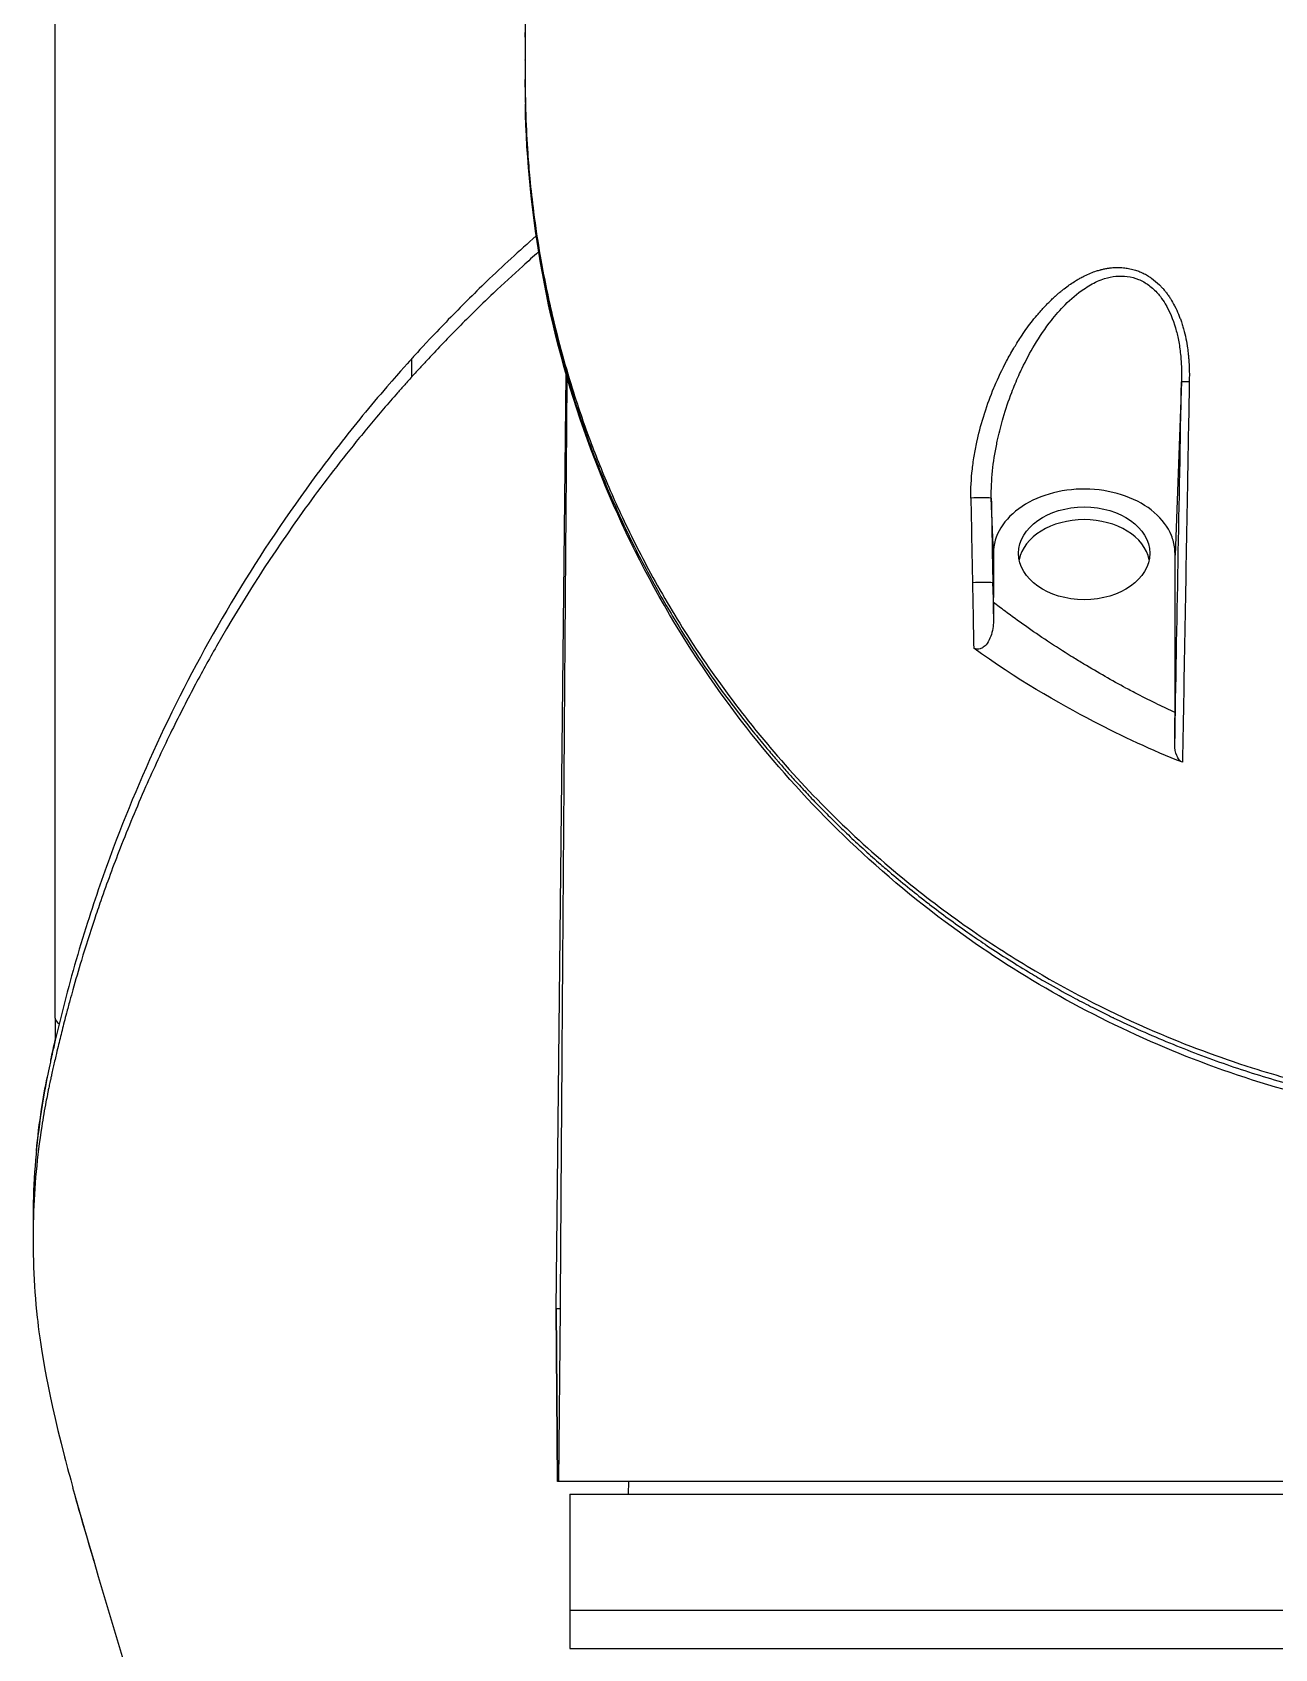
# Model space of a CAD drawing. Header units: millimetres. Extents: x 0 to 4378, y 0 to 2376.
# Drawn here: x 717.3 to 765.6, y 1993.5 to 2056.3 of the extents above; entities that cross this region are included whole.
import ezdxf

# ---------------------------------------------------------------- set-up
doc = ezdxf.new("R2010")
doc.units = ezdxf.units.MM
doc.header["$LTSCALE"] = 0.2

# ---------------------------------------------------------------- blocks, each defined once
blk = doc.blocks.new('A$Ce3085cef_1')
for p, q in [((-59, -148.4), (-59, -75.2)), ((-40.73, -110.257), (-40.73, -110.096)), ((-40.73, -112.092), (-40.73, -111.93)), ((-40.298, -118), (-40.299, -118.001)), ((-40.201, -118.622), (-40.202, -118.623)), ((-45.135, -123.475), (-45.135, -122.768)), ((-39.525, -159.701), (-39.136, -123.386)), ((-39.135, -123.322), (-39.135, -123.319)), ((-39.108, -123.412), (-39.108, -123.415)), ((-15.219, -123.676), (-15.469, -130.404)), ((-22.531, -130.337), (-22.611, -128.198)), ((-22.531, -130.337), (-22.531, -132.06)), ((-15.469, -136.526), (-15.469, -130.404)), ((-22.531, -132.06), (-22.553, -131.484)), ((-22.531, -132.242), (-22.531, -132.06)), ((-22.531, -132.243), (-22.526, -132.978)), ((-59.861, -156.272), (-59.861, -156.98)), ((-39.372, -159.7), (-39.525, -159.701)), ((-39.467, -166.4), (-39.525, -159.701)), ((-39.525, -159.701), (-39.467, -166.4)), ((-39.372, -159.7), (-39.432, -166.4)), ((-39.432, -166.4), (-39.467, -166.4)), ((-39.467, -166.4), (-39.467, -166.4)), ((39.467, -166.4), (-39.432, -166.4)), ((-36.713, -166.4), (-36.721, -166.9)), ((-39, -166.9), (-39, -172.9)), ((-39, -166.9), (39, -166.9)), ((-39, -171.4), (39, -171.4)), ((-39, -172.9), (39, -172.9))]:
    blk.add_line(p, q)
for centre, major_axis, ratio, start_param, end_param in [((41.876, -112.12), (-82.606, 0.007), 0.707534, 0.001915, 0.013041), ((-14.72, -123.685), (-0.5, 0.009), 0.012932, 5.115695, 6.264673), ((-23.11, -128.207), (0.5, 0.009), 0.050153, 0.018535, 2.199194), ((-12.785, -174.427), (-17.511, 911.462), 0.010687, 1.519843, 1.523455), ((-4.757, -174.003), (-17.027, 919.557), 0.01851, 1.520621, 1.524199), ((-19, -130.833), (2.55, 0), 0.707126, 0.137809, 3.003783), ((-23.053, -131.494), (0.5, 0.009), 0.046579, 0.018531, 2.190552), ((-12.439, -175.35), (-17.893, 931.033), 0.010814, 1.523451, 1.52618), ((-4.447, -174.749), (-17.323, 935.585), 0.01851, 1.524193, 1.52579), ((0.149, -148.4), (-59.149, 0), 0.050782, 6.283182, 6.355723), ((0.149, -148.4), (-59.149, 0), 0.99871, 0, 0.014354)]:
    blk.add_ellipse(centre, major_axis=major_axis, ratio=ratio, start_param=start_param, end_param=end_param)
blk.add_ellipse((-19, -130.338), major_axis=(-2.55, 0), ratio=0.707116)
for points, knots in [([(-40.725, -109.361), (-40.727, -109.467), (-40.728, -109.58), (-40.729, -109.692), (-40.729, -109.731), (-40.729, -109.769), (-40.73, -109.808), (-40.73, -109.919), (-40.73, -110.027), (-40.73, -110.126), (-40.73, -110.171), (-40.73, -110.214), (-40.73, -110.255), (-40.73, -110.306), (-40.73, -110.353), (-40.73, -110.395), (-40.73, -110.454), (-40.73, -110.509), (-40.73, -110.561), (-40.73, -110.61), (-40.73, -110.657), (-40.73, -110.703), (-40.73, -110.803), (-40.73, -110.896), (-40.73, -110.995), (-40.73, -111.045), (-40.73, -111.096), (-40.73, -111.15), (-40.73, -111.197), (-40.73, -111.247), (-40.73, -111.301), (-40.73, -111.342), (-40.73, -111.385), (-40.73, -111.43)], [-0.3053506, -0.3053506, -0.3053506, -0.3053506, -0.2695389, -0.2695389, -0.2695389, -0.2571259, -0.2571259, -0.2571259, -0.2214728, -0.2214728, -0.2214728, -0.2054105, -0.2054105, -0.2054105, -0.1855765, -0.1855765, -0.1855765, -0.1580471, -0.1580471, -0.1580471, -0.1316959, -0.1316959, -0.1316959, -0.0734957, -0.0734957, -0.0734957, -0.0446243, -0.0446243, -0.0446243, -0.0192842, -0.0192842, -0.0192842, 0, 0, 0, 0]), ([(-40.73, -110.396), (-40.73, -110.594), (-40.73, -110.791), (-40.73, -110.989), (-40.73, -110.99), (-40.73, -110.992), (-40.73, -110.993)], [0.5499107, 0.5499107, 0.5499107, 0.5499107, 0.8908009, 0.8908009, 0.8908009, 0.8936778, 0.8936778, 0.8936778, 0.8936778]), ([(-40.73, -111.43), (-40.73, -111.486), (-40.73, -111.542), (-40.73, -111.597), (-40.73, -111.672), (-40.73, -111.746), (-40.73, -111.821), (-40.73, -111.835), (-40.73, -111.85), (-40.73, -111.864)], [0, 0, 0, 0, 0.3844855, 0.3844855, 0.3844855, 0.8996816, 0.8996816, 0.8996816, 1, 1, 1, 1]), ([(-40.73, -111.864), (-40.73, -111.91), (-40.73, -111.956), (-40.73, -112.049), (-40.73, -112.093), (-40.729, -112.231), (-40.729, -112.323), (-40.726, -112.598), (-40.722, -112.78), (-40.715, -113.086), (-40.711, -113.208), (-40.69, -113.818), (-40.665, -114.306), (-40.607, -115.119), (-40.58, -115.444), (-40.508, -116.202), (-40.459, -116.635), (-40.33, -117.643), (-40.243, -118.219), (-40.011, -119.56), (-39.856, -120.324), (-39.44, -122.1), (-39.161, -123.111), (-38.659, -124.687), (-38.462, -125.26), (-38.012, -126.479), (-37.754, -127.126), (-37.33, -128.112), (-37.177, -128.454), (-36.659, -129.572), (-36.27, -130.344), (-35.378, -131.983), (-34.866, -132.846), (-33.687, -134.67), (-33.009, -135.628), (-31.89, -137.065), (-31.487, -137.56), (-30.281, -138.966), (-29.441, -139.863), (-27.71, -141.544), (-26.825, -142.333), (-25.075, -143.756), (-24.222, -144.398), (-22.551, -145.55), (-21.744, -146.067), (-19.444, -147.425), (-17.895, -148.216), (-15.043, -149.441), (-13.78, -149.913), (-11.495, -150.637), (-10.496, -150.914), (-8.718, -151.333), (-7.945, -151.493), (-5.993, -151.836), (-4.807, -151.993), (-3.011, -152.15), (-2.41, -152.189), (-1.507, -152.229), (-1.206, -152.239), (-0.754, -152.249), (-0.604, -152.251), (-0.378, -152.254), (-0.302, -152.254), (-0.189, -152.255), (-0.151, -152.255), (-0.076, -152.255), (-0.038, -152.255), (-0.001, -152.255)], [-7.729646, -7.729646, -7.729646, -7.729646, -7.7105, -7.7105, -7.690784, -7.690784, -7.652085, -7.652085, -7.574411, -7.574411, -7.52262, -7.52262, -7.315388, -7.315388, -7.177354, -7.177354, -6.993313, -6.993313, -6.748015, -6.748015, -6.420978, -6.420978, -5.985072, -5.985072, -5.73644, -5.73644, -5.452577, -5.452577, -5.301087, -5.301087, -4.95462, -4.95462, -4.558517, -4.558517, -4.106103, -4.106103, -3.864795, -3.864795, -3.410322, -3.410322, -2.984789, -2.984789, -2.612354, -2.612354, -2.286343, -2.286343, -1.715455, -1.715455, -1.286664, -1.286664, -0.965099, -0.965099, -0.723763, -0.723763, -0.361864, -0.361864, -0.180905, -0.180905, -0.090468, -0.090468, -0.045241, -0.045241, -0.022623, -0.022623, -0.011312, -0.011312, -0.000001, -0.000001, -0.000001, -0.000001]), ([(-40.723, -112.875), (-40.709, -113.659), (-40.671, -114.44), (-40.552, -115.995), (-40.469, -116.771), (-40.259, -118.316), (-40.131, -119.086), (-39.83, -120.618), (-39.657, -121.379), (-39.265, -122.894), (-39.047, -123.647), (-38.613, -124.995), (-38.405, -125.592), (-38.133, -126.319), (-38.081, -126.455), (-37.777, -127.24), (-37.509, -127.884), (-36.933, -129.171), (-36.624, -129.814), (-35.966, -131.096), (-35.615, -131.736), (-35.082, -132.647), (-34.915, -132.924), (-34.465, -133.654), (-34.175, -134.103), (-33.662, -134.863), (-33.444, -135.176), (-33.051, -135.725), (-32.877, -135.961), (-32.429, -136.559), (-32.15, -136.917), (-31.704, -137.472), (-31.541, -137.67), (-31.254, -138.013), (-31.131, -138.158), (-30.977, -138.337), (-30.947, -138.371), (-30.899, -138.427), (-30.878, -138.451), (-30.834, -138.501), (-30.813, -138.526), (-30.786, -138.556), (-30.778, -138.565), (-30.771, -138.573), (-30.77, -138.574), (-30.657, -138.704), (-30.537, -138.84), (-30.286, -139.117), (-30.157, -139.26), (-29.885, -139.553), (-29.743, -139.704), (-29.447, -140.014), (-29.293, -140.173), (-28.971, -140.499), (-28.805, -140.665), (-28.46, -141.002), (-28.282, -141.173), (-27.913, -141.521), (-27.722, -141.698), (-27.328, -142.055), (-27.125, -142.236), (-26.776, -142.54), (-26.633, -142.663), (-26.26, -142.979), (-26.023, -143.175), (-25.544, -143.562), (-25.303, -143.753), (-25.039, -143.957), (-25.025, -143.967), (-24.776, -144.159), (-24.533, -144.342), (-24.037, -144.707), (-23.783, -144.889), (-23.304, -145.224), (-23.082, -145.376), (-22.586, -145.709), (-22.31, -145.889), (-21.746, -146.247), (-21.459, -146.425), (-20.963, -146.723), (-20.758, -146.844), (-20.246, -147.14), (-19.934, -147.315), (-19.497, -147.552), (-19.38, -147.615), (-19.038, -147.797), (-18.811, -147.914), (-18.515, -148.064), (-18.447, -148.098), (-18.312, -148.166), (-18.243, -148.2), (-18.106, -148.268), (-18.038, -148.301), (-17.939, -148.349), (-17.906, -148.365), (-17.836, -148.399), (-17.798, -148.417), (-17.388, -148.614), (-17.016, -148.785), (-16.278, -149.111), (-15.912, -149.267), (-15.177, -149.567), (-14.807, -149.711), (-14.064, -149.989), (-13.691, -150.123), (-12.939, -150.38), (-12.559, -150.504), (-11.799, -150.739), (-11.418, -150.851), (-10.653, -151.064), (-10.268, -151.165), (-9.624, -151.324), (-9.362, -151.386), (-8.752, -151.525), (-8.404, -151.598), (-8.029, -151.673), (-7.996, -151.68), (-7.612, -151.756), (-7.264, -151.819), (-6.572, -151.937), (-6.229, -151.991), (-5.544, -152.09), (-5.203, -152.134), (-4.704, -152.194), (-4.542, -152.212), (-4.139, -152.255), (-3.902, -152.278), (-3.429, -152.319), (-3.195, -152.337), (-2.73, -152.369), (-2.499, -152.383), (-2.039, -152.407), (-1.811, -152.418), (-1.358, -152.435), (-1.134, -152.441), (-0.69, -152.452), (-0.469, -152.456), (-0.168, -152.46), (-0.084, -152.46), (0, -152.461)], [0, 0, 0, 0, 0.0414469, 0.0414469, 0.0830494, 0.0830494, 0.1249008, 0.1249008, 0.1668944, 0.1668944, 0.2091227, 0.2091227, 0.2431558, 0.2431558, 0.2509379, 0.2509379, 0.2884331, 0.2884331, 0.3266289, 0.3266289, 0.3655753, 0.3655753, 0.3827867, 0.3827867, 0.4111135, 0.4111135, 0.4312236, 0.4312236, 0.4466558, 0.4466558, 0.4704458, 0.4704458, 0.4838416, 0.4838416, 0.4937454, 0.4937454, 0.4960937, 0.4960937, 0.4975622, 0.4975622, 0.4990924, 0.4990924, 0.4998798, 0.4998798, 0.5, 0.5, 0.515625, 0.515625, 0.530681, 0.530681, 0.5455116, 0.5455116, 0.5601173, 0.5601173, 0.5745008, 0.5745008, 0.5885568, 0.5885568, 0.6024334, 0.6024334, 0.616041, 0.616041, 0.625, 0.625, 0.6389674, 0.6389674, 0.6521907, 0.6521907, 0.6529348, 0.6529348, 0.6653133, 0.6653133, 0.6774557, 0.6774557, 0.6875, 0.6875, 0.6992974, 0.6992974, 0.7108979, 0.7108979, 0.71875, 0.71875, 0.7302216, 0.7302216, 0.734375, 0.734375, 0.7421875, 0.7421875, 0.7443878, 0.7443878, 0.7465782, 0.7465782, 0.7488369, 0.7488369, 0.75, 0.75, 0.7513839, 0.7513839, 0.7649249, 0.7649249, 0.7782838, 0.7782838, 0.7918729, 0.7918729, 0.8057075, 0.8057075, 0.8199553, 0.8199553, 0.8344527, 0.8344527, 0.849373, 0.849373, 0.8597114, 0.8597114, 0.8736746, 0.8736746, 0.875, 0.875, 0.8893851, 0.8893851, 0.9040038, 0.9040038, 0.9189904, 0.9189904, 0.9263298, 0.9263298, 0.937311, 0.937311, 0.9484587, 0.9484587, 0.959783, 0.959783, 0.9713927, 0.9713927, 0.9831792, 0.9831792, 0.9952444, 0.9952444, 1, 1, 1, 1]), ([(0, -152.753), (-2.248, -152.736), (-4.51, -152.566), (-10.012, -151.65), (-13.224, -150.683), (-19.174, -148.124), (-21.955, -146.484), (-27.416, -142.409), (-29.988, -139.836), (-34.855, -133.618), (-36.903, -129.81), (-39.847, -121.678), (-40.642, -117.263), (-40.723, -112.884)], [0.000003, 0.000003, 0.000003, 0.000003, 0.674385, 0.674385, 1.694349, 1.694349, 2.755887, 2.755887, 4.0601, 4.0601, 5.739791, 5.739791, 7.576424, 7.576424, 7.576424, 7.576424]), ([(-40.303, -118.005), (-40.962, -118.585), (-41.604, -119.175), (-42.737, -120.264), (-43.233, -120.758), (-43.959, -121.506), (-44.198, -121.756), (-44.824, -122.424), (-45.105, -122.735), (-45.135, -122.768)], [4.733565, 4.733565, 4.733565, 4.733565, 5.0498452, 5.0498452, 5.3052612, 5.3052612, 5.4329481, 5.4329481, 5.6435521, 5.6435521, 5.6435521, 5.6435521]), ([(-40.207, -118.628), (-40.415, -118.81), (-40.62, -118.992), (-41.208, -119.522), (-41.585, -119.87), (-42.235, -120.487), (-42.51, -120.753), (-43.189, -121.422), (-43.588, -121.827), (-44.177, -122.442), (-44.371, -122.647), (-44.66, -122.957), (-44.756, -123.06), (-44.914, -123.232), (-45.116, -123.454), (-45.135, -123.475)], [-0.2507593, -0.2507593, -0.2507593, -0.2507593, -0.2206566, -0.2206566, -0.1640503, -0.1640503, -0.1216775, -0.1216775, -0.0580944, -0.0580944, -0.0263658, -0.0263658, -0.0105021, -0.0105021, -0.000001, -0.000001, -0.000001, -0.000001]), ([(-23.405, -128.192), (-23.412, -127.827), (-23.391, -127.442), (-23.348, -127.065), (-23.337, -126.969), (-23.325, -126.873), (-23.311, -126.778), (-23.297, -126.681), (-23.282, -126.586), (-23.266, -126.492), (-23.235, -126.308), (-23.199, -126.129), (-23.161, -125.958), (-23.158, -125.944), (-23.155, -125.931), (-23.152, -125.917), (-23.076, -125.583), (-22.984, -125.246), (-22.879, -124.919), (-22.875, -124.906), (-22.871, -124.893), (-22.867, -124.881), (-22.759, -124.547), (-22.639, -124.222), (-22.511, -123.914), (-22.502, -123.893), (-22.493, -123.873), (-22.485, -123.852), (-22.34, -123.508), (-22.188, -123.188), (-22.019, -122.87), (-21.93, -122.703), (-21.836, -122.537), (-21.737, -122.37), (-21.697, -122.304), (-21.656, -122.237), (-21.615, -122.171), (-21.566, -122.092), (-21.516, -122.015), (-21.466, -121.94), (-21.333, -121.739), (-21.197, -121.548), (-21.058, -121.367), (-20.986, -121.274), (-20.916, -121.186), (-20.845, -121.101), (-20.81, -121.06), (-20.775, -121.019), (-20.74, -120.978), (-20.705, -120.938), (-20.67, -120.898), (-20.633, -120.858), (-20.598, -120.82), (-20.563, -120.781), (-20.526, -120.742), (-20.506, -120.721), (-20.486, -120.7), (-20.465, -120.679), (-20.427, -120.639), (-20.389, -120.601), (-20.352, -120.564), (-20.314, -120.527), (-20.277, -120.491), (-20.24, -120.455), (-20.203, -120.42), (-20.166, -120.386), (-20.128, -120.352), (-20.12, -120.345), (-20.113, -120.338), (-20.105, -120.331), (-20.069, -120.299), (-20.032, -120.267), (-19.995, -120.235), (-19.959, -120.204), (-19.923, -120.174), (-19.885, -120.143), (-19.85, -120.114), (-19.813, -120.085), (-19.775, -120.056), (-19.644, -119.954), (-19.513, -119.862), (-19.381, -119.778), (-19.355, -119.762), (-19.329, -119.746), (-19.304, -119.73), (-19.294, -119.724), (-19.285, -119.719), (-19.275, -119.713), (-19.25, -119.698), (-19.226, -119.684), (-19.201, -119.67), (-19.177, -119.656), (-19.152, -119.642), (-19.126, -119.628), (-19.102, -119.615), (-19.078, -119.602), (-19.052, -119.589), (-19.031, -119.578), (-19.009, -119.567), (-18.986, -119.556), (-18.831, -119.479), (-18.676, -119.416), (-18.523, -119.366), (-18.496, -119.358), (-18.471, -119.35), (-18.445, -119.343), (-18.42, -119.335), (-18.396, -119.328), (-18.371, -119.322), (-18.36, -119.319), (-18.35, -119.316), (-18.34, -119.313), (-18.293, -119.302), (-18.245, -119.291), (-18.193, -119.28), (-18.169, -119.275), (-18.144, -119.271), (-18.118, -119.266), (-18.1, -119.263), (-18.082, -119.261), (-18.063, -119.258), (-18.02, -119.251), (-17.977, -119.246), (-17.935, -119.242), (-17.902, -119.239), (-17.871, -119.236), (-17.839, -119.234), (-17.796, -119.232), (-17.754, -119.23), (-17.712, -119.23), (-17.672, -119.23), (-17.633, -119.23), (-17.594, -119.232), (-17.555, -119.233), (-17.516, -119.236), (-17.477, -119.24), (-17.439, -119.243), (-17.401, -119.248), (-17.362, -119.253), (-17.353, -119.254), (-17.343, -119.256), (-17.333, -119.258), (-17.296, -119.263), (-17.258, -119.27), (-17.22, -119.278), (-17.184, -119.286), (-17.148, -119.294), (-17.111, -119.304), (-17.076, -119.313), (-17.04, -119.324), (-17.004, -119.335), (-16.948, -119.353), (-16.892, -119.373), (-16.837, -119.396), (-16.779, -119.419), (-16.721, -119.446), (-16.664, -119.475), (-16.608, -119.504), (-16.553, -119.535), (-16.498, -119.569), (-16.458, -119.594), (-16.419, -119.62), (-16.38, -119.648), (-16.272, -119.724), (-16.17, -119.811), (-16.074, -119.905), (-16.042, -119.937), (-16.01, -119.97), (-15.979, -120.004), (-15.971, -120.012), (-15.964, -120.02), (-15.956, -120.029), (-15.926, -120.062), (-15.896, -120.097), (-15.867, -120.134), (-15.837, -120.171), (-15.807, -120.209), (-15.778, -120.249), (-15.748, -120.29), (-15.718, -120.332), (-15.69, -120.375), (-15.675, -120.396), (-15.661, -120.418), (-15.647, -120.44), (-15.588, -120.533), (-15.534, -120.629), (-15.484, -120.725), (-15.427, -120.834), (-15.377, -120.944), (-15.333, -121.05), (-15.313, -121.099), (-15.294, -121.147), (-15.276, -121.195), (-15.257, -121.245), (-15.239, -121.296), (-15.221, -121.349), (-15.21, -121.382), (-15.199, -121.415), (-15.189, -121.449), (-15.171, -121.505), (-15.154, -121.561), (-15.138, -121.618), (-15.069, -121.869), (-15.017, -122.129), (-14.983, -122.372), (-14.979, -122.399), (-14.975, -122.425), (-14.972, -122.451), (-14.968, -122.482), (-14.964, -122.514), (-14.96, -122.547), (-14.955, -122.593), (-14.95, -122.639), (-14.945, -122.686), (-14.941, -122.733), (-14.937, -122.78), (-14.933, -122.826), (-14.93, -122.874), (-14.927, -122.921), (-14.924, -122.967), (-14.922, -123.002), (-14.92, -123.036), (-14.919, -123.069), (-14.919, -123.082), (-14.918, -123.095), (-14.918, -123.108), (-14.916, -123.146), (-14.915, -123.184), (-14.914, -123.222), (-14.913, -123.313), (-14.912, -123.405), (-14.913, -123.508), (-14.914, -123.552), (-14.914, -123.599), (-14.915, -123.648), (-14.915, -123.657), (-14.916, -123.667), (-14.916, -123.676)], [0, 0, 0, 0, 0.0606097, 0.0606097, 0.0606097, 0.0760926, 0.0760926, 0.0760926, 0.0917898, 0.0917898, 0.0917898, 0.1225414, 0.1225414, 0.1225414, 0.125, 0.125, 0.125, 0.185671, 0.185671, 0.185671, 0.1880403, 0.1880403, 0.1880403, 0.25, 0.25, 0.25, 0.2541675, 0.2541675, 0.2541675, 0.3239194, 0.3239194, 0.3239194, 0.3605055, 0.3605055, 0.3605055, 0.375, 0.375, 0.375, 0.3920699, 0.3920699, 0.3920699, 0.4375, 0.4375, 0.4375, 0.4610182, 0.4610182, 0.4610182, 0.4724516, 0.4724516, 0.4724516, 0.4836295, 0.4836295, 0.4836295, 0.4943265, 0.4943265, 0.4943265, 0.5, 0.5, 0.5, 0.510606, 0.510606, 0.510606, 0.5212304, 0.5212304, 0.5212304, 0.5317597, 0.5317597, 0.5317597, 0.5339079, 0.5339079, 0.5339079, 0.5439621, 0.5439621, 0.5439621, 0.5534615, 0.5534615, 0.5534615, 0.5625, 0.5625, 0.5625, 0.59375, 0.59375, 0.59375, 0.6000797, 0.6000797, 0.6000797, 0.6024545, 0.6024545, 0.6024545, 0.6086674, 0.6086674, 0.6086674, 0.6147125, 0.6147125, 0.6147125, 0.6203648, 0.6203648, 0.6203648, 0.625, 0.625, 0.625, 0.65625, 0.65625, 0.65625, 0.6616327, 0.6616327, 0.6616327, 0.6670453, 0.6670453, 0.6670453, 0.6693115, 0.6693115, 0.6693115, 0.6795832, 0.6795832, 0.6795832, 0.6843068, 0.6843068, 0.6843068, 0.6875, 0.6875, 0.6875, 0.6949011, 0.6949011, 0.6949011, 0.7005456, 0.7005456, 0.7005456, 0.7082314, 0.7082314, 0.7082314, 0.7154474, 0.7154474, 0.7154474, 0.7225734, 0.7225734, 0.7225734, 0.7295267, 0.7295267, 0.7295267, 0.7312887, 0.7312887, 0.7312887, 0.7379202, 0.7379202, 0.7379202, 0.7441227, 0.7441227, 0.7441227, 0.75, 0.75, 0.75, 0.7591085, 0.7591085, 0.7591085, 0.768686, 0.768686, 0.768686, 0.7781797, 0.7781797, 0.7781797, 0.7850609, 0.7850609, 0.7850609, 0.8042655, 0.8042655, 0.8042655, 0.8108796, 0.8108796, 0.8108796, 0.8125, 0.8125, 0.8125, 0.8190163, 0.8190163, 0.8190163, 0.8256556, 0.8256556, 0.8256556, 0.8325276, 0.8325276, 0.8325276, 0.8359779, 0.8359779, 0.8359779, 0.8506488, 0.8506488, 0.8506488, 0.8673146, 0.8673146, 0.8673146, 0.875, 0.875, 0.875, 0.883205, 0.883205, 0.883205, 0.8882626, 0.8882626, 0.8882626, 0.8966706, 0.8966706, 0.8966706, 0.9334822, 0.9334822, 0.9334822, 0.9375, 0.9375, 0.9375, 0.9423621, 0.9423621, 0.9423621, 0.9492937, 0.9492937, 0.9492937, 0.9562254, 0.9562254, 0.9562254, 0.9633498, 0.9633498, 0.9633498, 0.96875, 0.96875, 0.96875, 0.9708858, 0.9708858, 0.9708858, 0.9771847, 0.9771847, 0.9771847, 0.9922363, 0.9922363, 0.9922363, 0.9987827, 0.9987827, 0.9987827, 1, 1, 1, 1]), ([(-22.611, -128.198), (-22.617, -127.843), (-22.599, -127.49), (-22.563, -127.139), (-22.527, -126.789), (-22.472, -126.44), (-22.402, -126.093), (-22.388, -126.022), (-22.372, -125.95), (-22.357, -125.879), (-22.296, -125.605), (-22.226, -125.335), (-22.148, -125.07), (-22.05, -124.736), (-21.939, -124.408), (-21.817, -124.088), (-21.731, -123.864), (-21.64, -123.643), (-21.542, -123.426), (-21.5, -123.332), (-21.457, -123.239), (-21.412, -123.146), (-21.265, -122.839), (-21.103, -122.537), (-20.931, -122.249), (-20.729, -121.911), (-20.512, -121.589), (-20.276, -121.287), (-20.11, -121.075), (-19.933, -120.873), (-19.745, -120.683), (-19.517, -120.454), (-19.277, -120.247), (-19.02, -120.072), (-18.934, -120.013), (-18.846, -119.958), (-18.757, -119.907), (-18.579, -119.806), (-18.394, -119.722), (-18.204, -119.663), (-18.062, -119.619), (-17.915, -119.587), (-17.766, -119.572), (-17.618, -119.557), (-17.47, -119.559), (-17.323, -119.579), (-17.175, -119.599), (-17.028, -119.638), (-16.888, -119.695), (-16.748, -119.751), (-16.615, -119.826), (-16.489, -119.919), (-16.362, -120.011), (-16.245, -120.121), (-16.139, -120.242), (-16.104, -120.282), (-16.071, -120.323), (-16.039, -120.365), (-15.971, -120.453), (-15.909, -120.546), (-15.851, -120.643), (-15.679, -120.93), (-15.55, -121.246), (-15.452, -121.581), (-15.407, -121.736), (-15.369, -121.892), (-15.338, -122.05), (-15.302, -122.234), (-15.275, -122.42), (-15.255, -122.608), (-15.246, -122.695), (-15.238, -122.782), (-15.233, -122.87), (-15.227, -122.954), (-15.223, -123.039), (-15.22, -123.122)], [0, 0, 0, 0, 0.064564, 0.064564, 0.064564, 0.129128, 0.129128, 0.129128, 0.142457, 0.142457, 0.142457, 0.193692, 0.193692, 0.193692, 0.258256, 0.258256, 0.258256, 0.30335, 0.30335, 0.30335, 0.32282, 0.32282, 0.32282, 0.387384, 0.387384, 0.387384, 0.463168, 0.463168, 0.463168, 0.516513, 0.516513, 0.516513, 0.581077, 0.581077, 0.581077, 0.602655, 0.602655, 0.602655, 0.645641, 0.645641, 0.645641, 0.677923, 0.677923, 0.677923, 0.710205, 0.710205, 0.710205, 0.742487, 0.742487, 0.742487, 0.774769, 0.774769, 0.774769, 0.807051, 0.807051, 0.807051, 0.817568, 0.817568, 0.817568, 0.839333, 0.839333, 0.839333, 0.903897, 0.903897, 0.903897, 0.93368, 0.93368, 0.93368, 0.968461, 0.968461, 0.968461, 0.984602, 0.984602, 0.984602, 1, 1, 1, 1]), ([(-45.135, -122.768), (-45.174, -122.812), (-45.577, -123.254), (-46.428, -124.241), (-46.741, -124.614), (-47.663, -125.738), (-48.255, -126.497), (-49.964, -128.799), (-51.014, -130.369), (-53.901, -135.147), (-55.485, -138.442), (-57.102, -142.751), (-57.435, -143.714), (-58.093, -145.786), (-58.41, -146.897), (-58.798, -148.423), (-58.898, -148.832), (-59.016, -149.342), (-59.037, -149.435), (-59.076, -149.608), (-59.095, -149.692), (-59.124, -149.824), (-59.134, -149.869), (-59.158, -149.979), (-59.174, -150.05), (-59.217, -150.249), (-59.251, -150.411), (-59.417, -151.227), (-59.524, -151.863), (-59.778, -153.76), (-59.861, -155.017), (-59.861, -156.272)], [0.000001, 0.000001, 0.000001, 0.000001, 0.0219532, 0.0219532, 0.0351184, 0.0351184, 0.0614547, 0.0614547, 0.1141108, 0.1141108, 0.2193661, 0.2193661, 0.2494452, 0.2494452, 0.2838226, 0.2838226, 0.2965481, 0.2965481, 0.2993275, 0.2993275, 0.3018631, 0.3018631, 0.3033739, 0.3033739, 0.3052155, 0.3052155, 0.3091295, 0.3091295, 0.3252412, 0.3252412, 0.3564156, 0.3564156, 0.3564156, 0.3564156]), ([(-45.135, -123.475), (-45.154, -123.496), (-45.353, -123.718), (-45.507, -123.89), (-45.599, -123.994), (-45.875, -124.307), (-46.056, -124.516), (-46.596, -125.146), (-46.949, -125.57), (-47.983, -126.849), (-48.644, -127.713), (-50.54, -130.336), (-51.69, -132.128), (-53.026, -134.47), (-53.314, -134.993), (-53.912, -136.118), (-54.219, -136.722), (-54.853, -138.02), (-55.176, -138.716), (-55.833, -140.206), (-56.163, -141.001), (-56.739, -142.477), (-56.989, -143.156), (-57.311, -144.079), (-57.393, -144.321), (-57.651, -145.094), (-57.82, -145.626), (-58.096, -146.536), (-58.205, -146.911), (-58.352, -147.435), (-58.391, -147.575), (-58.475, -147.882), (-58.519, -148.048), (-58.621, -148.435), (-58.678, -148.656), (-58.786, -149.084), (-58.836, -149.289), (-58.916, -149.622), (-58.946, -149.748), (-58.996, -149.962), (-59.016, -150.05), (-59.052, -150.21), (-59.069, -150.284), (-59.104, -150.44), (-59.121, -150.514), (-59.15, -150.65), (-59.161, -150.701), (-59.182, -150.794), (-59.189, -150.827), (-59.208, -150.916), (-59.223, -150.985), (-59.251, -151.117), (-59.263, -151.176), (-59.284, -151.278), (-59.293, -151.322), (-59.321, -151.463), (-59.34, -151.56), (-59.388, -151.813), (-59.416, -151.968), (-59.471, -152.284), (-59.497, -152.446), (-59.704, -153.776), (-59.813, -154.95), (-59.888, -157.427), (-59.837, -158.73), (-59.607, -160.862), (-59.377, -162.591), (-58.531, -165.844), (-58.423, -166.244), (-58.309, -166.645)], [-14.985127, -14.985127, -14.985127, -14.985127, -14.950383, -14.950383, -14.897653, -14.897653, -14.792229, -14.792229, -14.581358, -14.581358, -14.159245, -14.159245, -13.315463, -13.315463, -13.074396, -13.074396, -12.799028, -12.799028, -12.484662, -12.484662, -12.128989, -12.128989, -11.827618, -11.827618, -11.720777, -11.720777, -11.486704, -11.486704, -11.320904, -11.320904, -11.261138, -11.261138, -11.189401, -11.189401, -11.090504, -11.090504, -10.998676, -10.998676, -10.942317, -10.942317, -10.903594, -10.903594, -10.870437, -10.870437, -10.833404, -10.833404, -10.814392, -10.814392, -10.794488, -10.794488, -10.685639, -10.685639, -10.597814, -10.597814, -10.533743, -10.533743, -10.390999, -10.390999, -10.164419, -10.164419, -9.928854, -9.928854, -8.224974, -8.224974, -6.336606, -6.336606, -5.119938, -5.119938, -4.948734, -4.948734, -4.948734, -4.948734]), ([(-39.109, -123.48), (-39.121, -125.024), (-39.133, -126.576), (-39.168, -131.11), (-39.19, -134.115), (-39.235, -140.189), (-39.258, -143.258), (-39.302, -149.463), (-39.324, -152.599), (-39.355, -157.071), (-39.363, -158.383), (-39.372, -159.7)], [0.2717126, 0.2717126, 0.2717126, 0.2717126, 0.3686379, 0.3686379, 0.5533958, 0.5533958, 0.738344, 0.738344, 0.9235709, 0.9235709, 1, 1, 1, 1]), ([(-15.22, -123.122), (-15.218, -123.171), (-15.217, -123.22), (-15.216, -123.311), (-15.216, -123.354), (-15.216, -123.435), (-15.216, -123.473), (-15.217, -123.546), (-15.218, -123.581), (-15.219, -123.636), (-15.219, -123.656), (-15.219, -123.676)], [0, 0, 0, 0, 0.271734, 0.271734, 0.503482, 0.503482, 0.710548, 0.710548, 0.89393, 0.89393, 1, 1, 1, 1]), ([(-14.916, -123.676), (-14.94, -125.039), (-14.964, -126.401), (-14.989, -127.764), (-15.053, -131.329), (-15.117, -134.894), (-15.181, -138.459)], [0, 0, 0, 0, 0.2372022, 0.2372022, 0.2372022, 0.8578116, 0.8578116, 0.8578116, 0.8578116]), ([(-15.469, -130.404), (-15.469, -130.319), (-15.47, -130.233), (-15.479, -130.148), (-15.497, -129.977), (-15.54, -129.809), (-15.607, -129.646), (-15.739, -129.321), (-15.969, -129.012), (-16.274, -128.75), (-16.885, -128.225), (-17.813, -127.889), (-18.775, -127.845), (-19.256, -127.824), (-19.743, -127.873), (-20.194, -127.987), (-20.645, -128.102), (-21.066, -128.284), (-21.416, -128.516), (-21.765, -128.748), (-22.049, -129.032), (-22.24, -129.344), (-22.431, -129.656), (-22.531, -129.998), (-22.531, -130.337)], [0.0000002, 0.0000002, 0.0000002, 0.0000002, 0.0322579, 0.0322579, 0.0322579, 0.096774, 0.096774, 0.096774, 0.2258063, 0.2258063, 0.2258063, 0.4838709, 0.4838709, 0.4838709, 0.6129032, 0.6129032, 0.6129032, 0.7419354, 0.7419354, 0.7419354, 0.8709677, 0.8709677, 0.8709677, 1, 1, 1, 1]), ([(-15.469, -136.526), (-15.69, -136.422), (-15.912, -136.316), (-16.131, -136.21), (-16.398, -136.08), (-16.663, -135.948), (-16.924, -135.813), (-17.076, -135.735), (-17.226, -135.656), (-17.375, -135.576), (-17.649, -135.428), (-17.921, -135.277), (-18.189, -135.123), (-18.466, -134.965), (-18.739, -134.805), (-19.009, -134.642), (-19.155, -134.554), (-19.299, -134.466), (-19.443, -134.377), (-19.462, -134.365), (-19.481, -134.353), (-19.5, -134.341), (-19.812, -134.148), (-20.119, -133.951), (-20.421, -133.751), (-20.714, -133.557), (-21.003, -133.36), (-21.287, -133.159), (-21.554, -132.971), (-21.818, -132.78), (-22.077, -132.587), (-22.23, -132.473), (-22.381, -132.358), (-22.531, -132.243)], [0.0000111, 0.0000111, 0.0000111, 0.0000111, 0.0856069, 0.0856069, 0.0856069, 0.189527, 0.189527, 0.189527, 0.2496691, 0.2496691, 0.2496691, 0.3608437, 0.3608437, 0.3608437, 0.4752519, 0.4752519, 0.4752519, 0.5366951, 0.5366951, 0.5366951, 0.5448948, 0.5448948, 0.5448948, 0.6781774, 0.6781774, 0.6781774, 0.8073979, 0.8073979, 0.8073979, 0.928711, 0.928711, 0.928711, 1, 1, 1, 1]), ([(-22.526, -132.978), (-22.526, -133.144), (-22.561, -133.364), (-22.669, -133.655), (-22.715, -133.753), (-22.831, -133.914), (-22.883, -133.96), (-22.961, -134.016), (-23.002, -134.038), (-23.083, -134.062), (-23.119, -134.067), (-23.182, -134.065), (-23.207, -134.06), (-23.255, -134.044), (-23.277, -134.032), (-23.296, -134.018)], [0.0002589, 0.0002589, 0.0002589, 0.0002589, 0.0589869, 0.0589869, 0.0865651, 0.0865651, 0.1116531, 0.1116531, 0.1354205, 0.1354205, 0.1544738, 0.1544738, 0.1686229, 0.1686229, 0.1826471, 0.1826471, 0.1826471, 0.1826471]), ([(-15.181, -138.459), (-16.338, -138.007), (-17.541, -137.441), (-20.007, -136.159), (-21.648, -135.218), (-23.296, -134.018)], [0.0000044, 0.0000044, 0.0000044, 0.0000044, 0.3995554, 0.3995554, 0.9019012, 0.9019012, 0.9019012, 0.9019012]), ([(-15.478, -137.77), (-15.477, -137.563), (-15.475, -137.356), (-15.472, -136.941), (-15.47, -136.734), (-15.469, -136.526)], [-0.1435856, -0.1435856, -0.1435856, -0.1435856, -0.0718018, -0.0718018, -0.0000074, -0.0000074, -0.0000074, -0.0000074]), ([(-15.181, -138.459), (-15.205, -138.45), (-15.226, -138.437), (-15.267, -138.405), (-15.286, -138.384), (-15.34, -138.318), (-15.373, -138.26), (-15.449, -138.072), (-15.479, -137.923), (-15.478, -137.77)], [0.00000022, 0.00000022, 0.00000022, 0.00000022, 0.00809349, 0.00809349, 0.01746003, 0.01746003, 0.03766224, 0.03766224, 0.07481585, 0.07481585, 0.07481585, 0.07481585]), ([(-59.172, -150.041), (-59.17, -150.033), (-59.168, -150.024), (-59.11, -149.756), (-59.052, -149.5), (-58.994, -149.248)], [0.61745069, 0.61745069, 0.61745069, 0.61745069, 0.61801804, 0.61801804, 0.63574902, 0.63574902, 0.63574902, 0.63574902]), ([(-59.73, -153.551), (-59.679, -153.014), (-59.612, -152.48), (-59.464, -151.52), (-59.389, -151.095), (-59.304, -150.673)], [0.54520963, 0.54520963, 0.54520963, 0.54520963, 0.57825662, 0.57825662, 0.60451257, 0.60451257, 0.60451257, 0.60451257]), ([(-47.456, -199.036), (-47.466, -199.01), (-47.476, -198.983), (-47.518, -198.876), (-47.549, -198.796), (-47.673, -198.475), (-47.765, -198.234), (-48.136, -197.27), (-48.412, -196.544), (-49.508, -193.636), (-50.314, -191.437), (-53.469, -182.569), (-55.678, -175.756), (-57.9, -168.085), (-58.106, -167.366), (-58.309, -166.645)], [0, 0, 0, 0, 0.00917, 0.00917, 0.036679, 0.036679, 0.119207, 0.119207, 0.366792, 0.366792, 1.109622, 1.109622, 3.340564, 3.340564, 3.571011, 3.571011, 3.571011, 3.571011])]:
    blk.add_open_spline(points, degree=3, knots=knots)
for points in [[(-40.73, -110.288), (-40.73, -110.278), (-40.73, -110.267), (-40.73, -110.257)], [(-40.73, -110.288), (-40.73, -110.4), (-40.73, -110.512), (-40.73, -110.624)], [(-40.73, -110.993), (-40.73, -111.055), (-40.73, -111.117), (-40.73, -111.178)], [(-40.73, -111.178), (-40.73, -111.172), (-40.73, -111.166), (-40.73, -111.16)], [(-40.73, -111.178), (-40.73, -111.227), (-40.73, -111.276), (-40.73, -111.324)], [(-40.73, -112.225), (-40.73, -112.18), (-40.73, -112.136), (-40.73, -112.092)], [(-40.723, -112.884), (-40.723, -112.881), (-40.723, -112.878), (-40.723, -112.875)], [(-15.478, -137.77), (-15.392, -133.072), (-15.305, -128.374), (-15.219, -123.676)], [(-57.491, -169.492), (-57.748, -168.619), (-58.025, -167.664), (-58.253, -166.862)]]:
    blk.add_open_spline(points, degree=3)

msp = doc.modelspace()

# ---------------------------------------------------------------- block references
msp.add_blockref('A$Ce3085cef_1', (777.219, 2166.397))

doc.saveas('drawing.dxf')
